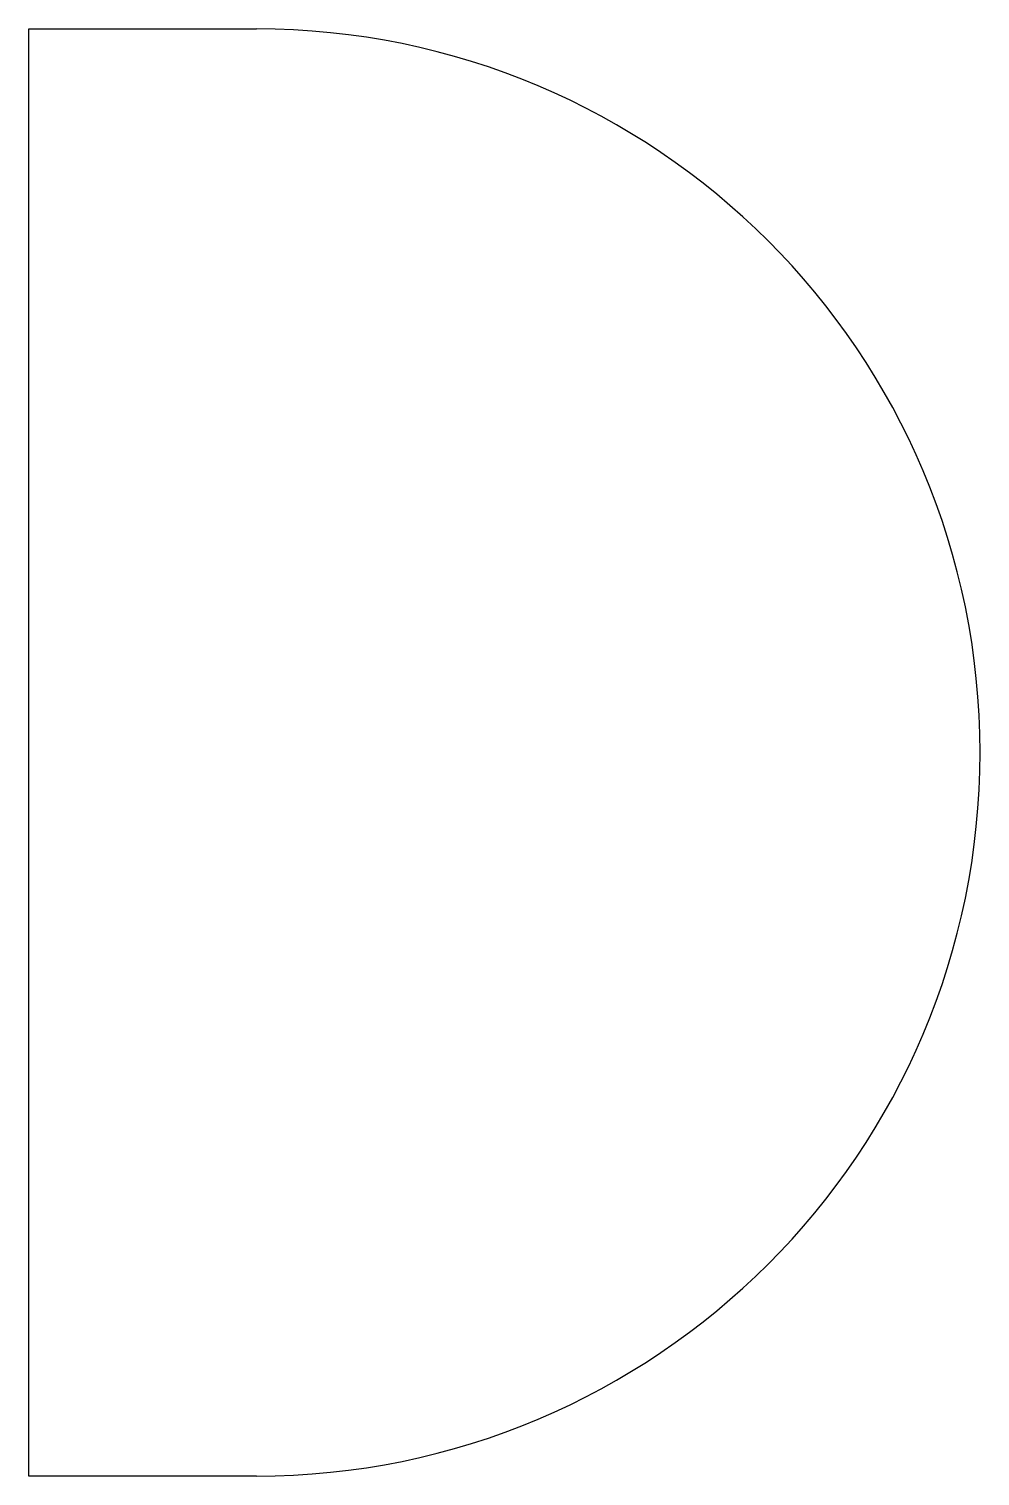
# Model space of a CAD drawing. Header units: millimetres. Extents: x 13.86 to 20.3, y 0.6 to 10.4.
import ezdxf

# ---------------------------------------------------------------- set-up
doc = ezdxf.new("R2010")
doc.units = ezdxf.units.MM

msp = doc.modelspace()

# ---------------------------------------------------------------- linework, layer by layer
for p, q in [((13.85999, 0.6), (13.85999, 10.4)), ((13.85999, 10.4), (15.39999, 10.4)), ((15.39999, 0.6), (13.85999, 0.6))]:
    msp.add_line(p, q)
msp.add_arc((15.39999, 5.5), 4.9, -90, 90)

doc.saveas('drawing.dxf')
